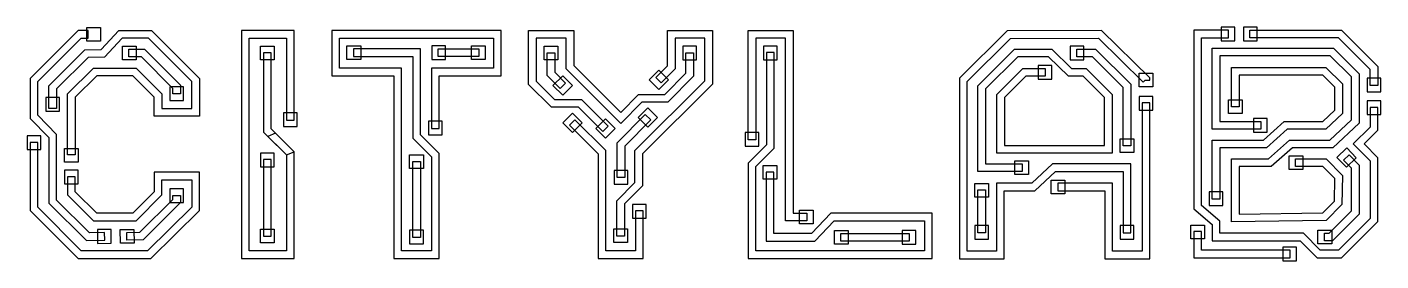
# Model space of a CAD drawing. Extents: x 0 to 5.33, y 0 to 0.92.
import ezdxf

# ---------------------------------------------------------------- set-up
doc = ezdxf.new("R2010")
doc.units = 0
doc.layers.get('0').update_dxf_attribs({"linetype": 'CONTINUOUS'})

msp = doc.modelspace()

# ---------------------------------------------------------------- linework, layer by layer
at = {"color": 3}
for points in [[(0.2006, 0.9078), (0.0118, 0.719), (0.0118, 0.5617), (0.0862, 0.4861), (0.0862, 0.2274), (0.2341, 0.0805), (0.3056, 0.0813), (0.3053, 0.1116), (0.2465, 0.1108), (0.1164, 0.24), (0.1164, 0.4985), (0.0421, 0.5741), (0.0421, 0.7065), (0.2132, 0.8776), (0.24, 0.8776), (0.24, 0.9078), (0.2006, 0.9078)], [(0.1898, 0.418), (0.1596, 0.418), (0.1596, 0.6577), (0.2619, 0.7601), (0.429, 0.7601), (0.5314, 0.6577), (0.5314, 0.6003), (0.6488, 0.6003), (0.6488, 0.7065), (0.4778, 0.8776), (0.3745, 0.8776), (0.3047, 0.8027), (0.2404, 0.8015), (0.1164, 0.6775), (0.1164, 0.6004), (0.0862, 0.6004), (0.0862, 0.69), (0.2276, 0.8315), (0.2913, 0.8328), (0.3613, 0.9078), (0.4903, 0.9078), (0.6791, 0.719), (0.6791, 0.57), (0.5011, 0.57), (0.5011, 0.6452), (0.4164, 0.7298), (0.2745, 0.7298), (0.1898, 0.6452), (0.1898, 0.418)], [(0.2896, 0.8657), (0.2356, 0.8657), (0.2356, 0.9196), (0.2896, 0.9196), (0.2896, 0.8657)], [(0.8447, 0.9078), (0.8447, 0.0101), (1.0515, 0.0101), (1.0515, 0.43), (0.9782, 0.5034), (0.9479, 0.4908), (1.0212, 0.4175), (1.0212, 0.0404), (0.875, 0.0404), (0.875, 0.8776), (1.0212, 0.8776), (1.0212, 0.5552), (1.0515, 0.5552), (1.0515, 0.9078), (0.8447, 0.9078)], [(1.2001, 0.9078), (1.2001, 0.7299), (1.4448, 0.7299), (1.4448, 0.0101), (1.6227, 0.0101), (1.6227, 0.423), (1.5489, 0.4967), (1.5489, 0.8351), (1.2855, 0.8351), (1.2855, 0.8049), (1.5187, 0.8049), (1.5187, 0.4842), (1.5925, 0.4104), (1.5925, 0.0404), (1.475, 0.0404), (1.475, 0.7601), (1.2304, 0.7601), (1.2304, 0.8776), (1.8371, 0.8776), (1.8371, 0.7601), (1.5925, 0.7601), (1.5925, 0.5221), (1.6227, 0.5221), (1.6227, 0.7299), (1.8674, 0.7299), (1.8674, 0.9078), (1.2001, 0.9078)], [(2.2679, 0.5098), (2.1717, 0.606), (2.0649, 0.606), (1.9754, 0.6955), (1.9754, 0.9078), (2.1534, 0.9078), (2.1534, 0.7694), (2.3379, 0.5849), (2.4086, 0.6556), (2.5114, 0.6556), (2.5948, 0.7403), (2.5949, 0.8204), (2.6252, 0.8204), (2.6251, 0.728), (2.5241, 0.6253), (2.4211, 0.6253), (2.3379, 0.5421), (2.1231, 0.7568), (2.1231, 0.8776), (2.0057, 0.8776), (2.0057, 0.708), (2.0774, 0.6362), (2.1842, 0.6362), (2.2893, 0.5311), (2.2679, 0.5098)], [(2.353, 0.0979), (2.3228, 0.0979), (2.3228, 0.2372), (2.3941, 0.3085), (2.3941, 0.4346), (2.6688, 0.7093), (2.6688, 0.8776), (2.5526, 0.8776), (2.5526, 0.7568), (2.4973, 0.7016), (2.476, 0.723), (2.5223, 0.7693), (2.5223, 0.9078), (2.699, 0.9078), (2.699, 0.6967), (2.4243, 0.422), (2.4243, 0.296), (2.353, 0.2247), (2.353, 0.0979)], [(3.0707, 0.1578), (2.9872, 0.1578), (2.9872, 0.8776), (2.8697, 0.8776), (2.8697, 0.4774), (2.8395, 0.4774), (2.8395, 0.9078), (3.0174, 0.9078), (3.0174, 0.1881), (3.0707, 0.1881), (3.0707, 0.1578)], [(3.8603, 0.9061), (3.6724, 0.7196), (3.6724, 0.0088), (3.8489, 0.0088), (3.8489, 0.2767), (3.9693, 0.2767), (4.0506, 0.3524), (4.3168, 0.3524), (4.3168, 0.1112), (4.347, 0.1112), (4.347, 0.3826), (4.0388, 0.3826), (3.9574, 0.307), (3.8186, 0.307), (3.8186, 0.0391), (3.7026, 0.0391), (3.7026, 0.707), (3.8729, 0.8759), (4.2196, 0.8775), (4.3959, 0.7046), (4.403, 0.7119), (4.4216, 0.7119), (4.4216, 0.7218), (4.2319, 0.9078), (3.8603, 0.9061)], [(4.5955, 0.9096), (4.5955, 0.205), (4.6673, 0.1431), (4.6673, 0.0787), (5.0146, 0.0787), (5.0809, 0.0125), (5.1771, 0.0125), (5.3204, 0.155), (5.3204, 0.4065), (5.2662, 0.4607), (5.3204, 0.5149), (5.3204, 0.6048), (5.2901, 0.6048), (5.2901, 0.5275), (5.2234, 0.4607), (5.2901, 0.3939), (5.2901, 0.1676), (5.1646, 0.0427), (5.0934, 0.0427), (5.0272, 0.1089), (4.6975, 0.1089), (4.6975, 0.1568), (4.6258, 0.2189), (4.6258, 0.8793), (4.7317, 0.8793), (4.7317, 0.9096), (4.5955, 0.9096)], [(4.7034, 0.8675), (4.7573, 0.8675), (4.7573, 0.9214), (4.7034, 0.9214), (4.7034, 0.8675)], [(4.7906, 0.8675), (4.8445, 0.8675), (4.8445, 0.9214), (4.7906, 0.9214), (4.7906, 0.8675)], [(5.3204, 0.6916), (5.2901, 0.6916), (5.2901, 0.7538), (5.1646, 0.8793), (4.8162, 0.8793), (4.8162, 0.9096), (5.1772, 0.9096), (5.3204, 0.7664), (5.3204, 0.6916)], [(0.3752, 0.8458), (0.4291, 0.8458), (0.4291, 0.7919), (0.3752, 0.7919), (0.3752, 0.8458)], [(0.6042, 0.658), (0.5739, 0.658), (0.5739, 0.6794), (0.4502, 0.8037), (0.4008, 0.8037), (0.4008, 0.834), (0.4628, 0.834), (0.6042, 0.6919), (0.6042, 0.658)], [(0.9193, 0.8463), (0.9733, 0.8463), (0.9733, 0.7923), (0.9193, 0.7923), (0.9193, 0.8463)], [(0.9615, 0.8195), (0.9312, 0.8195), (0.9312, 0.5076), (1.0212, 0.4175), (1.0514, 0.43), (0.9614, 0.5202), (0.9615, 0.8195)], [(1.2599, 0.793), (1.2599, 0.847), (1.3139, 0.847), (1.3139, 0.793), (1.2599, 0.793)], [(1.5939, 0.793), (1.6478, 0.793), (1.6478, 0.847), (1.5939, 0.847), (1.5939, 0.793)], [(1.7788, 0.8049), (1.6195, 0.8049), (1.6195, 0.8351), (1.7788, 0.8351), (1.7788, 0.8049)], [(1.8044, 0.793), (1.7504, 0.793), (1.7504, 0.847), (1.8044, 0.847), (1.8044, 0.793)], [(2.0364, 0.846), (2.0903, 0.846), (2.0903, 0.7921), (2.0364, 0.7921), (2.0364, 0.846)], [(2.0998, 0.6791), (2.0483, 0.7305), (2.0483, 0.8204), (2.0785, 0.8204), (2.0785, 0.7431), (2.1212, 0.7005), (2.0998, 0.6791)], [(2.6371, 0.846), (2.5831, 0.8461), (2.5831, 0.7921), (2.637, 0.792), (2.6371, 0.846)], [(2.9128, 0.8206), (2.9128, 0.457), (2.8402, 0.3849), (2.8402, 0.0101), (3.5643, 0.0101), (3.5643, 0.1881), (3.1655, 0.1881), (3.0899, 0.108), (2.9407, 0.108), (2.9407, 0.3501), (2.9105, 0.3501), (2.9105, 0.0777), (3.1029, 0.0777), (3.1785, 0.1578), (3.534, 0.1578), (3.534, 0.0404), (2.8705, 0.0404), (2.8705, 0.3723), (2.943, 0.4444), (2.943, 0.8206), (2.9128, 0.8206)], [(2.9549, 0.8462), (2.901, 0.8462), (2.901, 0.7923), (2.9549, 0.7923), (2.9549, 0.8462)], [(3.9186, 0.3524), (3.7445, 0.3524), (3.7445, 0.6899), (3.8894, 0.8349), (4.0359, 0.8349), (4.1137, 0.7582), (4.1716, 0.7582), (4.2739, 0.6559), (4.2739, 0.4247), (3.8193, 0.4247), (3.8193, 0.6559), (3.9217, 0.7582), (4.01, 0.7582), (4.01, 0.728), (3.9342, 0.728), (3.8496, 0.6433), (3.8496, 0.4549), (4.2436, 0.4549), (4.2436, 0.6433), (4.159, 0.728), (4.1014, 0.728), (4.0235, 0.8046), (3.902, 0.8046), (3.7747, 0.6774), (3.7747, 0.3826), (3.9186, 0.3826), (3.9186, 0.3524)], [(4.1084, 0.7928), (4.1623, 0.7928), (4.1623, 0.8467), (4.1084, 0.8467), (4.1084, 0.7928)], [(4.347, 0.4531), (4.3168, 0.4531), (4.3168, 0.6838), (4.1959, 0.8046), (4.134, 0.8046), (4.134, 0.8349), (4.2084, 0.8349), (4.347, 0.6962), (4.347, 0.4531)], [(4.7433, 0.1538), (4.7433, 0.402), (4.8888, 0.402), (4.9723, 0.4758), (5.1305, 0.4761), (5.2162, 0.5564), (5.2162, 0.7248), (5.1328, 0.8082), (4.6974, 0.8082), (4.6974, 0.5496), (4.8588, 0.5496), (4.8588, 0.5194), (4.6672, 0.5194), (4.6672, 0.8384), (5.1454, 0.8384), (5.2465, 0.7374), (5.2465, 0.5432), (5.1425, 0.4459), (4.9838, 0.4456), (4.9002, 0.3717), (4.7735, 0.3717), (4.7735, 0.1845), (5.1033, 0.1897), (5.1488, 0.2352), (5.1502, 0.3248), (5.1033, 0.3717), (4.9963, 0.3717), (4.9963, 0.402), (5.1159, 0.402), (5.1806, 0.3372), (5.1788, 0.2224), (5.1159, 0.1596), (4.7433, 0.1538)], [(2.4495, 0.7133), (2.4876, 0.6751), (2.5258, 0.7133), (2.4876, 0.7514), (2.4495, 0.7133)], [(4.0356, 0.7701), (3.9817, 0.7701), (3.9817, 0.7161), (4.0356, 0.7161), (4.0356, 0.7701)], [(4.6974, 0.2436), (4.6672, 0.2436), (4.6672, 0.4753), (4.8699, 0.4753), (4.9509, 0.5496), (5.1036, 0.5496), (5.1503, 0.594), (5.1503, 0.6846), (5.1033, 0.7316), (4.7735, 0.7316), (4.7735, 0.6066), (4.7433, 0.6066), (4.7433, 0.7618), (5.1158, 0.7618), (5.1806, 0.6971), (5.1806, 0.5809), (5.1156, 0.5194), (4.9627, 0.5194), (4.8817, 0.4451), (4.6974, 0.4451), (4.6974, 0.2436)], [(2.1095, 0.6526), (2.1476, 0.6908), (2.1095, 0.7288), (2.0713, 0.6908), (2.1095, 0.6526)], [(4.4334, 0.6863), (4.3795, 0.6863), (4.3795, 0.7402), (4.4334, 0.7402), (4.4334, 0.6863)], [(5.2783, 0.666), (5.3322, 0.666), (5.3322, 0.7199), (5.2783, 0.7199), (5.2783, 0.666)], [(0.0743, 0.5896), (0.1282, 0.5896), (0.1282, 0.6436), (0.0743, 0.6436), (0.0743, 0.5896)], [(0.5621, 0.6323), (0.616, 0.6323), (0.616, 0.6863), (0.5621, 0.6863), (0.5621, 0.6323)], [(4.4334, 0.6482), (4.3795, 0.6482), (4.3795, 0.5943), (4.4334, 0.5943), (4.4334, 0.6482)], [(2.4448, 0.6031), (2.4829, 0.565), (2.4448, 0.5269), (2.4066, 0.565), (2.4448, 0.6031)], [(4.3913, 0.6227), (4.3913, 0.0391), (4.2754, 0.0391), (4.2754, 0.307), (4.0592, 0.307), (4.0592, 0.2768), (4.2452, 0.2768), (4.2452, 0.0088), (4.4216, 0.0088), (4.4216, 0.6227), (4.3913, 0.6227)], [(4.7854, 0.5809), (4.7314, 0.5809), (4.7314, 0.6349), (4.7854, 0.6349), (4.7854, 0.5809)], [(5.2783, 0.5765), (5.3322, 0.5765), (5.3322, 0.6304), (5.2783, 0.6304), (5.2783, 0.5765)], [(1.0094, 0.5295), (1.0633, 0.5295), (1.0633, 0.5834), (1.0094, 0.5834), (1.0094, 0.5295)], [(1.5807, 0.4965), (1.6346, 0.4965), (1.6346, 0.5505), (1.5807, 0.5505), (1.5807, 0.4965)], [(2.1098, 0.5444), (2.1479, 0.5826), (2.186, 0.5444), (2.1479, 0.5063), (2.1098, 0.5444)], [(2.1362, 0.5347), (2.2489, 0.4221), (2.2489, 0.0101), (2.4269, 0.0101), (2.4269, 0.1969), (2.3967, 0.1969), (2.3967, 0.0404), (2.2791, 0.0404), (2.2791, 0.4346), (2.1577, 0.5561), (2.1362, 0.5347)], [(2.3158, 0.5214), (2.2776, 0.4833), (2.2395, 0.5214), (2.2776, 0.5596), (2.3158, 0.5214)], [(2.3538, 0.3284), (2.3236, 0.3284), (2.3236, 0.4653), (2.435, 0.5767), (2.4564, 0.5553), (2.3538, 0.4527), (2.3538, 0.3284)], [(4.8844, 0.5615), (4.8305, 0.5615), (4.8305, 0.5076), (4.8844, 0.5076), (4.8844, 0.5615)], [(0, 0.4384), (0.0539, 0.4384), (0.0539, 0.4923), (0, 0.4923), (0, 0.4384)], [(2.8276, 0.4518), (2.8816, 0.4518), (2.8816, 0.5057), (2.8276, 0.5057), (2.8276, 0.4518)], [(4.3588, 0.4275), (4.3049, 0.4275), (4.3049, 0.4814), (4.3588, 0.4814), (4.3588, 0.4275)], [(0.0118, 0.4666), (0.0118, 0.1989), (0.2006, 0.0101), (0.4872, 0.0101), (0.6791, 0.1988), (0.6791, 0.35), (0.5011, 0.35), (0.5011, 0.2728), (0.4165, 0.1881), (0.2745, 0.1881), (0.1898, 0.2728), (0.1898, 0.3315), (0.1596, 0.3315), (0.1596, 0.2602), (0.2619, 0.1578), (0.429, 0.1578), (0.5314, 0.2602), (0.5314, 0.3197), (0.6488, 0.3197), (0.6488, 0.2115), (0.4748, 0.0404), (0.2132, 0.0404), (0.0421, 0.2114), (0.0421, 0.4666), (0.0118, 0.4666)], [(0.2016, 0.3892), (0.1477, 0.3892), (0.1477, 0.443), (0.2016, 0.443), (0.2016, 0.3892)], [(5.1976, 0.4452), (5.1587, 0.4079), (5.196, 0.369), (5.2349, 0.4063), (5.1976, 0.4452)], [(0.9733, 0.4248), (0.9194, 0.4248), (0.9194, 0.3709), (0.9733, 0.3709), (0.9733, 0.4248)], [(0.9312, 0.0975), (0.9615, 0.0975), (0.9615, 0.3992), (0.9312, 0.3992), (0.9312, 0.0975)], [(1.5068, 0.418), (1.5607, 0.418), (1.5607, 0.3641), (1.5068, 0.3641), (1.5068, 0.418)], [(1.5489, 0.0925), (1.5187, 0.0925), (1.5187, 0.3924), (1.5489, 0.3924), (1.5489, 0.0925)], [(2.8986, 0.3757), (2.9526, 0.3757), (2.9526, 0.3217), (2.8986, 0.3217), (2.8986, 0.3757)], [(3.9442, 0.3406), (3.8903, 0.3406), (3.8903, 0.3945), (3.9442, 0.3945), (3.9442, 0.3406)], [(4.9707, 0.4138), (5.0246, 0.4138), (5.0246, 0.3599), (4.9707, 0.3599), (4.9707, 0.4138)], [(5.1413, 0.0787), (5.1099, 0.0787), (5.1099, 0.1089), (5.1287, 0.1089), (5.2162, 0.1973), (5.2162, 0.365), (5.185, 0.3976), (5.2068, 0.4185), (5.2464, 0.3772), (5.2464, 0.1848), (5.1413, 0.0787)], [(0.2016, 0.3572), (0.1477, 0.3572), (0.1477, 0.3032), (0.2016, 0.3032), (0.2016, 0.3572)], [(2.3118, 0.3028), (2.3657, 0.3028), (2.3657, 0.3567), (2.3118, 0.3567), (2.3118, 0.3028)], [(0.6163, 0.2836), (0.5624, 0.2839), (0.5621, 0.23), (0.616, 0.2297), (0.6163, 0.2836)], [(3.7327, 0.3054), (3.7866, 0.3054), (3.7866, 0.2515), (3.7327, 0.2515), (3.7327, 0.3054)], [(3.7747, 0.1112), (3.7445, 0.1112), (3.7445, 0.2798), (3.7747, 0.2798), (3.7747, 0.1112)], [(4.0335, 0.3188), (4.0875, 0.3188), (4.0875, 0.2649), (4.0335, 0.2649), (4.0335, 0.3188)], [(4.6553, 0.218), (4.7092, 0.218), (4.7092, 0.2719), (4.6553, 0.2719), (4.6553, 0.218)], [(0.3931, 0.082), (0.3928, 0.1123), (0.4444, 0.113), (0.5741, 0.2422), (0.5741, 0.2582), (0.6043, 0.2581), (0.6042, 0.2297), (0.4571, 0.0828), (0.3931, 0.082)], [(2.4387, 0.2224), (2.3848, 0.2224), (2.3848, 0.1685), (2.4387, 0.1685), (2.4387, 0.2224)], [(3.0964, 0.146), (3.0424, 0.146), (3.0424, 0.1999), (3.0964, 0.1999), (3.0964, 0.146)], [(0.3313, 0.0697), (0.3308, 0.1236), (0.2769, 0.1232), (0.2773, 0.0692), (0.3313, 0.0697)], [(0.3676, 0.07), (0.3671, 0.1239), (0.4211, 0.1244), (0.4215, 0.0704), (0.3676, 0.07)], [(0.9733, 0.0719), (0.9194, 0.0719), (0.9194, 0.1258), (0.9733, 0.1258), (0.9733, 0.0719)], [(1.5068, 0.0669), (1.5607, 0.0669), (1.5607, 0.1208), (1.5068, 0.1208), (1.5068, 0.0669)], [(2.3649, 0.0722), (2.3109, 0.0722), (2.3109, 0.1261), (2.3649, 0.1261), (2.3649, 0.0722)], [(3.1799, 0.1198), (3.2339, 0.1198), (3.2339, 0.0659), (3.1799, 0.0659), (3.1799, 0.1198)], [(3.4747, 0.0777), (3.2056, 0.0777), (3.2056, 0.108), (3.4747, 0.108), (3.4747, 0.0777)], [(3.5003, 0.1198), (3.4464, 0.1198), (3.4464, 0.0659), (3.5003, 0.0659), (3.5003, 0.1198)], [(3.7327, 0.0856), (3.7866, 0.0856), (3.7866, 0.1395), (3.7327, 0.1395), (3.7327, 0.0856)], [(4.3049, 0.0856), (4.3588, 0.0856), (4.3588, 0.1395), (4.3049, 0.1395), (4.3049, 0.0856)], [(4.5838, 0.1413), (4.6377, 0.1413), (4.6377, 0.0874), (4.5838, 0.0874), (4.5838, 0.1413)], [(4.5955, 0.1157), (4.5955, 0.0118), (4.9741, 0.0118), (4.9741, 0.0421), (4.6258, 0.0421), (4.6258, 0.1157), (4.5955, 0.1157)], [(5.0843, 0.1208), (5.1382, 0.1208), (5.1382, 0.0668), (5.0843, 0.0668), (5.0843, 0.1208)], [(4.9458, 0), (4.9997, 0), (4.9997, 0.0539), (4.9458, 0.0539), (4.9458, 0)]]:
    msp.add_lwpolyline(points, close=True, dxfattribs=at)

doc.saveas('drawing.dxf')
